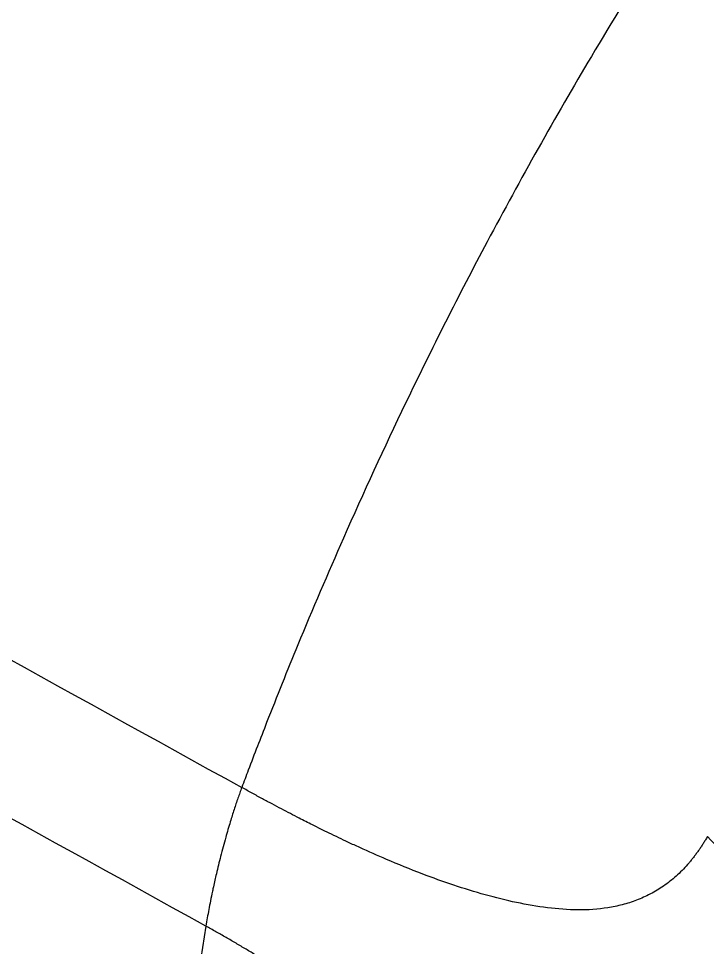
# Model space of a CAD drawing. Extents: x 525 to 613, y 487 to 635.
# Drawn here: x 551.858 to 554.342, y 554.5 to 557.848 of the extents above; entities that cross this region are included whole.
import ezdxf

# ---------------------------------------------------------------- set-up
doc = ezdxf.new("R2010")
doc.units = 0
doc.header["$MEASUREMENT"] = 0
doc.layers.add('1', color=4, linetype='Continuous')
doc.layers.add('STD TEST', color=3, linetype='Continuous')

# ---------------------------------------------------------------- blocks, each defined once
blk = doc.blocks.new('2023 VANGUARD')
at = {"layer": '1', "color": 3, "linetype": 'Continuous', "lineweight": 25}
blk.add_line((-16.426, -38.1147), (-16.7806, -40.3207), dxfattribs=at)
for points, knots in [([(-5.9384, -27.3057), (-5.963, -27.3148), (-6.0207, -27.3363), (-6.1197, -27.3738), (-6.2439, -27.4218), (-6.4113, -27.4881), (-6.6076, -27.5686), (-6.8992, -27.6928), (-7.257, -27.8541), (-7.6215, -28.031), (-8.0407, -28.2465), (-8.5892, -28.5487), (-9.2887, -28.9807), (-9.835, -29.3617), (-10.1493, -29.5962), (-10.2787, -29.6947), (-10.3941, -29.7842), (-10.5623, -29.9169), (-10.7689, -30.0843), (-11.0563, -30.3244), (-11.5401, -30.7459), (-12.2895, -31.4533), (-13.0099, -32.2267), (-13.5082, -32.8198), (-13.7416, -33.1095), (-13.9137, -33.3295), (-14.0826, -33.5523), (-14.218, -33.7368), (-14.3267, -33.8887), (-14.4183, -34.019), (-14.5003, -34.1383), (-14.7159, -34.4581), (-15.0234, -34.9449), (-15.3983, -35.6119), (-15.6923, -36.1933), (-15.9163, -36.6796), (-16.0806, -37.0646), (-16.193, -37.3442), (-16.2593, -37.516), (-16.2888, -37.5942), (-16.2966, -37.615)], [0, 0, 0, 0, 0.0052278, 0.0122678, 0.0211155, 0.0317652, 0.048142, 0.063412, 0.0949432, 0.1263631, 0.1441982, 0.188916, 0.2512005, 0.3080496, 0.3216178, 0.3293783, 0.3404654, 0.3507233, 0.3720885, 0.3934723, 0.4253644, 0.499962, 0.5987532, 0.6358031, 0.6543439, 0.6729001, 0.6914769, 0.7100799, 0.7185196, 0.7287156, 0.7418349, 0.7473908, 0.8056132, 0.856583, 0.8999161, 0.9354925, 0.9633056, 0.9833375, 0.9955724, 1, 1, 1, 1]), ([(-24.1703, -33.2673), (-24.1703, -33.2673), (-24.1703, -33.2673), (-24.1702, -33.2673), (-23.5008, -33.637), (-22.1684, -34.3727), (-20.1897, -35.4653), (-18.2315, -36.5465), (-16.9395, -37.26), (-16.2966, -37.615)], [-0.000001, -0.000001, -0.000001, -0.000001, 0, 0, 0, 0.25, 0.5, 0.75, 1, 1, 1, 1]), ([(-16.426, -38.1147), (-17.7093, -37.406), (-19.0027, -36.6919), (-21.6128, -35.2507), (-22.9295, -34.5236), (-24.2574, -33.7904)], [0, 0, 0, 0, 0.5, 0.5, 1, 1, 1, 1]), ([(-16.7806, -40.3207), (-16.8449, -40.292), (-16.9736, -40.2344), (-17.2312, -40.1192), (-17.5262, -39.9872), (-17.9133, -39.8138), (-18.4661, -39.5662), (-19.1409, -39.2635), (-19.7638, -38.9837), (-20.1955, -38.7897), (-20.5077, -38.6493), (-20.8201, -38.5087), (-21.1329, -38.3679), (-21.4458, -38.2268), (-21.7591, -38.0856), (-22.0725, -37.9442), (-22.3863, -37.8025), (-22.7002, -37.6607), (-22.9097, -37.5659), (-23.0145, -37.5186)], [0, 0, 0, 0, 0.03126, 0.06252, 0.125037, 0.174302, 0.25006, 0.392456, 0.50007, 0.550067, 0.600064, 0.65006, 0.700056, 0.75005, 0.800043, 0.850035, 0.900025, 0.950014, 1, 1, 1, 1]), ([(-16.2966, -37.615), (-16.2989, -37.6213), (-16.3037, -37.6341), (-16.3105, -37.6537), (-16.3175, -37.6739), (-16.3244, -37.6948), (-16.3313, -37.7164), (-16.3416, -37.7497), (-16.3557, -37.7988), (-16.3727, -37.8614), (-16.3871, -37.9208), (-16.3967, -37.9627), (-16.4036, -37.9952), (-16.4094, -38.0226), (-16.4155, -38.0546), (-16.4211, -38.0849), (-16.4244, -38.1048), (-16.426, -38.1147)], [0, 0, 0, 0, 0.038581, 0.078384, 0.119415, 0.161684, 0.205204, 0.249999, 0.362575, 0.499988, 0.624989, 0.717325, 0.749993, 0.818816, 0.881077, 0.940631, 1, 1, 1, 1]), ([(-14.6187, -37.7946), (-14.621, -37.7984), (-14.6256, -37.8062), (-14.6327, -37.8176), (-14.6401, -37.8288), (-14.6477, -37.84), (-14.6555, -37.8509), (-14.6635, -37.8617), (-14.6718, -37.8723), (-14.6803, -37.8828), (-14.6924, -37.8969), (-14.7089, -37.9147), (-14.7372, -37.9416), (-14.7751, -37.9712), (-14.8229, -38), (-14.8727, -38.0224), (-14.9241, -38.0387), (-14.9941, -38.0531), (-15.0838, -38.0588), (-15.1938, -38.0505), (-15.3056, -38.0312), (-15.4561, -37.9936), (-15.6138, -37.9406), (-15.7646, -37.8793), (-15.8531, -37.8402), (-15.9218, -37.8084), (-15.9788, -37.7811), (-16.0378, -37.7519), (-16.0842, -37.7284), (-16.1214, -37.7091), (-16.1541, -37.692), (-16.1879, -37.6741), (-16.2229, -37.6553), (-16.2594, -37.6355), (-16.284, -37.622), (-16.2966, -37.615)], [0, 0, 0, 0, 0.0068842, 0.0137812, 0.0206908, 0.027613, 0.0345499, 0.0415043, 0.0484789, 0.0554766, 0.0625001, 0.0777007, 0.093762, 0.1250523, 0.1562766, 0.1874871, 0.2187425, 0.2499863, 0.3123805, 0.374949, 0.4375143, 0.5000557, 0.624869, 0.6962733, 0.7498863, 0.7730679, 0.8124104, 0.8471767, 0.8749085, 0.8935136, 0.9128508, 0.9330391, 0.9542094, 0.9764916, 1, 1, 1, 1]), ([(-13.0811, -39.3286), (-13.1061, -39.3035), (-13.1562, -39.2534), (-13.2318, -39.1779), (-13.3077, -39.102), (-13.384, -39.0257), (-13.4907, -38.919), (-13.638, -38.7714), (-13.8031, -38.6065), (-13.9472, -38.4627), (-14.0513, -38.3587), (-14.1312, -38.2786), (-14.2031, -38.2064), (-14.2736, -38.1361), (-14.3488, -38.0609), (-14.4306, -37.9791), (-14.5194, -37.8903), (-14.5852, -37.8244), (-14.6174, -37.7923)], [0, 0, 0, 0, 0.050431, 0.100987, 0.151656, 0.202429, 0.253299, 0.364055, 0.494327, 0.577604, 0.644821, 0.696271, 0.732142, 0.783507, 0.831409, 0.875874, 0.939362, 1, 1, 1, 1]), ([(-16.8287, -40.6528), (-16.8597, -40.6399), (-16.9348, -40.6087), (-17.0669, -40.5539), (-17.2429, -40.481), (-17.4322, -40.4026), (-17.6528, -40.311), (-17.8865, -40.2134), (-18.1513, -40.1027), (-18.5927, -39.9176), (-19.2114, -39.6566), (-19.8477, -39.3858), (-20.3245, -39.1817), (-20.6415, -39.0455), (-20.9591, -38.9086), (-21.2775, -38.7709), (-21.5965, -38.6325), (-21.9163, -38.4933), (-22.2368, -38.3533), (-22.5579, -38.2125), (-22.8797, -38.071), (-23.0946, -37.9761), (-23.2021, -37.9287)], [0, 0, 0, 0, 0.014714, 0.035548, 0.062501, 0.097938, 0.125001, 0.166674, 0.208342, 0.250004, 0.374924, 0.500008, 0.549593, 0.599271, 0.649042, 0.698905, 0.748861, 0.798907, 0.849045, 0.899273, 0.949592, 1, 1, 1, 1]), ([(-13.0811, -39.3286), (-13.0834, -39.3357), (-13.0881, -39.3499), (-13.0953, -39.371), (-13.1025, -39.3918), (-13.1098, -39.4122), (-13.1172, -39.4324), (-13.1247, -39.4522), (-13.1386, -39.4881), (-13.1595, -39.5387), (-13.1887, -39.6023), (-13.2192, -39.6617), (-13.2511, -39.7173), (-13.2841, -39.7682), (-13.3237, -39.8212), (-13.3706, -39.8734), (-13.4198, -39.9166), (-13.4655, -39.9482), (-13.5095, -39.972), (-13.557, -39.991), (-13.602, -40.0025), (-13.6422, -40.0085), (-13.6772, -40.011), (-13.7062, -40.0108), (-13.7291, -40.0093), (-13.7433, -40.0079), (-13.7558, -40.0063), (-13.7727, -40.0039), (-13.797, -39.9997), (-13.8272, -39.9929), (-13.8642, -39.9829), (-13.8968, -39.972), (-13.9263, -39.9609), (-13.9495, -39.9519), (-13.9775, -39.9402), (-14.0093, -39.9254), (-14.0466, -39.9067), (-14.0899, -39.8831), (-14.1544, -39.8453), (-14.2368, -39.7925), (-14.3416, -39.7189), (-14.4554, -39.6328), (-14.5711, -39.5402), (-14.6797, -39.4498), (-14.8211, -39.3296), (-14.9707, -39.2003), (-15.1378, -39.0564), (-15.2862, -38.9301), (-15.4229, -38.8162), (-15.5279, -38.7317), (-15.6082, -38.6679), (-15.6812, -38.6112), (-15.762, -38.55), (-15.835, -38.4958), (-15.8997, -38.4489), (-15.9557, -38.4096), (-16.0026, -38.3771), (-16.0638, -38.3358), (-16.1251, -38.2955), (-16.1742, -38.264), (-16.2097, -38.2417), (-16.2453, -38.2197), (-16.2812, -38.198), (-16.3172, -38.1766), (-16.3534, -38.1556), (-16.3897, -38.1349), (-16.4139, -38.1215), (-16.426, -38.1147)], [0, 0, 0, 0, 0.004173, 0.008297, 0.012371, 0.016399, 0.020382, 0.024321, 0.028218, 0.041892, 0.054991, 0.067917, 0.080486, 0.092947, 0.105146, 0.122715, 0.14057, 0.153542, 0.166961, 0.182758, 0.199107, 0.210386, 0.221783, 0.233313, 0.238927, 0.244445, 0.247334, 0.251406, 0.261361, 0.271478, 0.281758, 0.298645, 0.304516, 0.311728, 0.322131, 0.332953, 0.344188, 0.36024, 0.377306, 0.410212, 0.444304, 0.483278, 0.523766, 0.557424, 0.587151, 0.655905, 0.691494, 0.729436, 0.77727, 0.798078, 0.807994, 0.836422, 0.850685, 0.865024, 0.887317, 0.895123, 0.903026, 0.91904, 0.93613, 0.943948, 0.951809, 0.959715, 0.967669, 0.975673, 0.98373, 0.991839, 1, 1, 1, 1])]:
    blk.add_open_spline(points, degree=3, knots=knots, dxfattribs=at)
blk.add_open_spline([(-14.6174, -37.7923), (-14.6178, -37.793), (-14.6183, -37.7938), (-14.6187, -37.7946)], degree=3, dxfattribs=at)
blk = doc.blocks.new('2026 Vanguard')
at = {"layer": 'STD TEST', "color": 1}
blk.add_blockref('2023 VANGUARD', (44.1613, 88.209), dxfattribs=at)

msp = doc.modelspace()

# ---------------------------------------------------------------- block references
at = {"layer": '1'}
msp.add_blockref('2026 Vanguard', (524.7985, 504.4821), dxfattribs=at)

doc.saveas('drawing.dxf')
